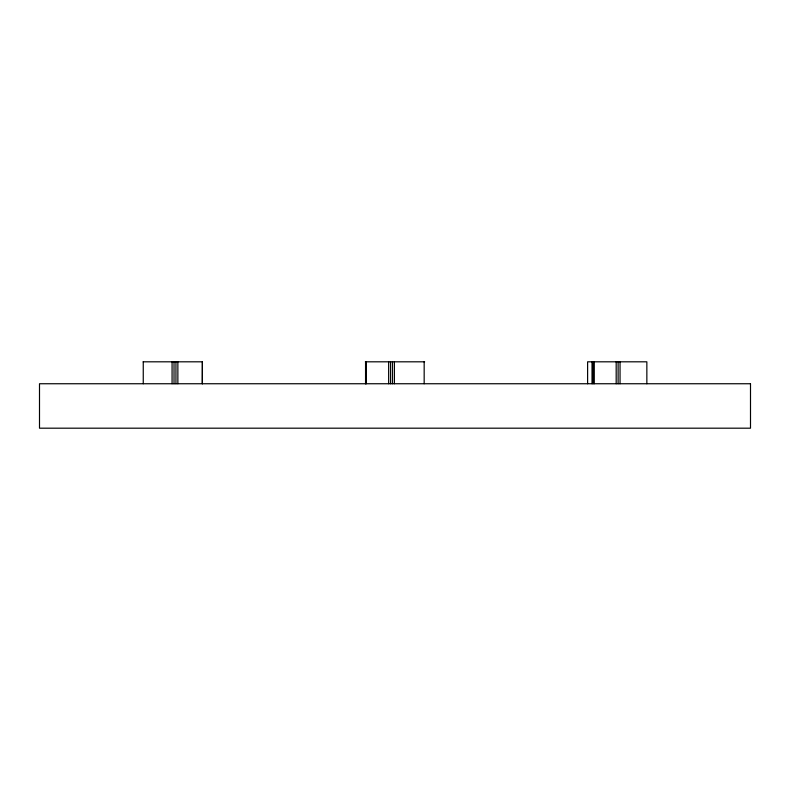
<?xml version="1.0" encoding="UTF-8"?>
<svg xmlns="http://www.w3.org/2000/svg" width="790" height="790" viewBox="0 0 790 790"><rect width="100%" height="100%" fill="white"/><g stroke="black" fill="none" stroke-linecap="round" stroke-linejoin="round"><path stroke-width="1.19" d="M143.148 361.81L202.388 361.81L202.388 383.743M365.375 361.81L424.625 361.81M646.852 383.743L646.852 361.81L587.612 361.81L587.612 383.743M620.051 361.81L620.051 383.743M618.116 361.81L618.116 383.743M616.18 361.81L616.18 383.743M594.278 361.81L594.278 383.743M593.102 361.81L593.102 383.743M592.026 361.81L592.026 383.743M424.171 361.81L424.171 383.743M394.407 361.81L394.407 383.743M392.472 361.81L392.472 383.743M390.546 361.81L390.546 383.743M388.641 361.81L388.641 383.743M366.234 361.81L366.234 383.743M365.829 361.81L365.829 383.743M365.553 361.81L365.553 383.743M202.378 361.81L202.28 383.743M177.869 361.81L177.869 383.743M175.953 361.81L175.953 383.743M174.017 361.81L174.017 383.743M172.072 361.81L172.072 383.743M143.257 361.81L143.257 383.743M750.5 383.743L39.5 383.743L39.5 428.19L750.5 428.19L750.5 383.743"/></g></svg>
